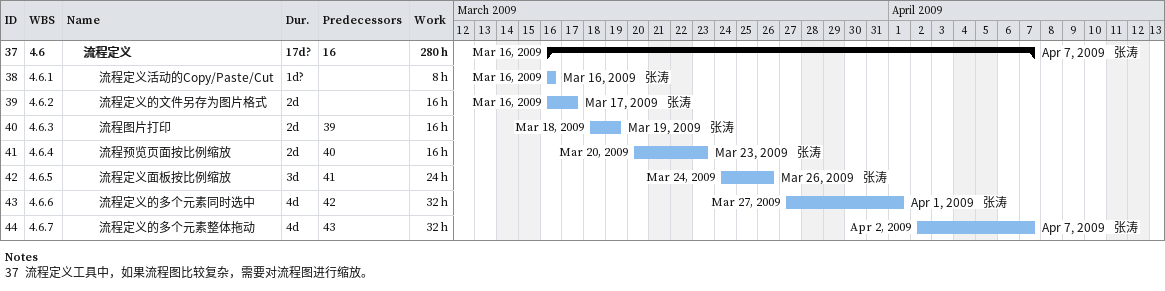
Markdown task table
| ID | WBS | Task | Duration | Start | Finish | Predecessors | Resources | Work (h) |
|---|---|---|---|---|---|---|---|---|
| 37 | 4.6 | **流程定义** | 17d? | 2009-03-16 | 2009-04-07 | 16 | 张涛 | 280 |
| 38 | 4.6.1 | 流程定义活动的Copy/Paste/Cut | 1d? | 2009-03-16 | 2009-03-16 |  | 张涛 | 8 |
| 39 | 4.6.2 | 流程定义的文件另存为图片格式 | 2d | 2009-03-16 | 2009-03-17 |  | 张涛 | 16 |
| 40 | 4.6.3 | 流程图片打印 | 2d | 2009-03-18 | 2009-03-19 | 39 | 张涛 | 16 |
| 41 | 4.6.4 | 流程预览页面按比例缩放 | 2d | 2009-03-20 | 2009-03-23 | 40 | 张涛 | 16 |
| 42 | 4.6.5 | 流程定义面板按比例缩放 | 3d | 2009-03-24 | 2009-03-26 | 41 | 张涛 | 24 |
| 43 | 4.6.6 | 流程定义的多个元素同时选中 | 4d | 2009-03-27 | 2009-04-01 | 42 | 张涛 | 32 |
| 44 | 4.6.7 | 流程定义的多个元素整体拖动 | 4d | 2009-04-02 | 2009-04-07 | 43 | 张涛 | 32 |

Notes
- 37: 流程定义工具中，如果流程图比较复杂，需要对流程图进行缩放。
